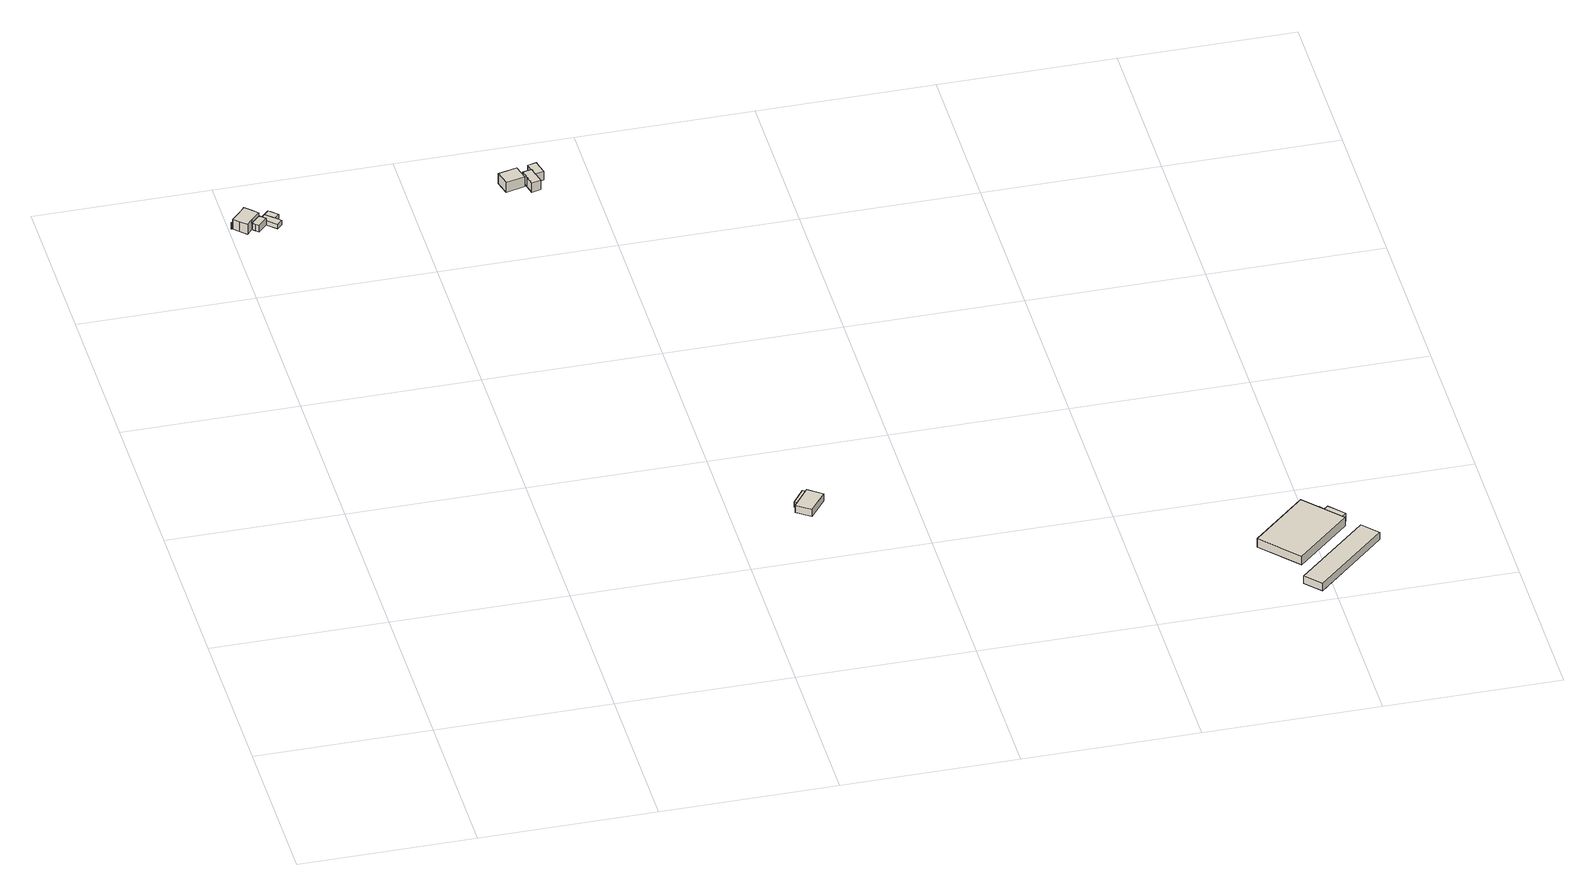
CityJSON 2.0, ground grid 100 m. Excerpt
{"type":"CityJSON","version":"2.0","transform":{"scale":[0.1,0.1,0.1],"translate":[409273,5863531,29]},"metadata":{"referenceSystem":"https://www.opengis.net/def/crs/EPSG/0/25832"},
"CityObjects":{
"building1":{"type":"Building","attributes":{"Gemeindeschluessel":"03454033","AbsoluteHoehe":"31.913","MittlereTraufHoehe":"37.11","Firsthoehe":"40.496","function":"31001_1000","roofType":"3100","measuredHeight":8.58},"address":[{"country":"Germany","locality":"Lorup","thoroughfareNumber":"6","thoroughfareName":"Tannenweg"}],"children":["building1-1","building1-2","building1-3"],"geometry":[{"type":"MultiSurface","lod":"1","boundaries":[[[0,1,2,3,4,5,6,7,8]],[[9,10,11,12,13,14,15,16,17]],[[9,17,8,7]],[[10,9,7,6]],[[5,18,19,6]],[[12,11,5,4]],[[3,20,21,4]],[[2,22,20,3]],[[1,23,22,2]],[[0,24,25,1]],[[17,16,0,8]],[[18,11,10,19]],[[20,13,12,21]],[[22,14,13,20]],[[15,14,22,23]],[[24,16,15,25]]]}]},
"building1-1":{"type":"BuildingPart","attributes":{"AbsoluteHoehe":"31.913","MittlereTraufHoehe":"36.142","Firsthoehe":"36.142","roofType":"1000","measuredHeight":4.23},"parents":["building1"],"geometry":[{"type":"MultiSurface","lod":"1","boundaries":[[[20,23,26,27,28,29,30,31,21]],[[32,33,34,35,36,37,15,13,12]],[[32,12,21,31]],[[33,32,31,30]],[[34,33,30,29]],[[35,34,29,28]],[[36,35,28,27]],[[37,36,27,26]],[[15,37,26,23]],[[20,13,14,22]],[[22,14,15,23]],[[12,13,20,21]]]}]},
"building1-2":{"type":"BuildingPart","attributes":{"AbsoluteHoehe":"31.913","MittlereTraufHoehe":"36.078","Firsthoehe":"36.848","roofType":"3100","measuredHeight":4.93},"parents":["building1"],"geometry":[{"type":"MultiSurface","lod":"1","boundaries":[[[24,38,39,40,41,42,25]],[[37,43,44,45,46,16,15]],[[42,26,23,25]],[[43,37,42,41]],[[44,43,41,40]],[[45,44,40,39]],[[46,45,39,38]],[[16,46,38,24]],[[26,37,15,23]],[[15,16,24,25]]]}]},
"building1-3":{"type":"BuildingPart","attributes":{"BezugspunktDach":"4000","AbsoluteHoehe":"31.913","MittlereTraufHoehe":"36.142","Firsthoehe":"36.142","measuredHeight":4.23},"parents":["building1"],"geometry":[{"type":"MultiSurface","lod":"1","boundaries":[[[19,18,47,48]],[[49,11,10,50]],[[49,50,48,47]],[[11,49,47,18]],[[50,10,19,48]],[[10,11,18,19]]]}]},
"building2":{"type":"Building","attributes":{"Gemeindeschluessel":"03454033","AbsoluteHoehe":"31.832","MittlereTraufHoehe":"34.892","Firsthoehe":"34.892","function":"31001_2000","roofType":"1000","measuredHeight":3.06},"address":[{"country":"Germany","locality":"Lorup"}],"geometry":[{"type":"MultiSurface","lod":"1","boundaries":[[[51,52,53,54,55,56,57]],[[58,59,60,61,62,63,64]],[[58,64,57,56]],[[59,58,56,55]],[[60,59,55,54]],[[61,60,54,53]],[[62,61,53,52]],[[63,62,52,51]],[[64,63,51,57]]]}]},
"building3":{"type":"Building","attributes":{"Gemeindeschluessel":"03454033","AbsoluteHoehe":"32.245","MittlereTraufHoehe":"34.94","Firsthoehe":"34.94","function":"31001_2000","roofType":"1000","measuredHeight":2.7},"address":[{"country":"Germany","locality":"Lorup"}],"geometry":[{"type":"MultiSurface","lod":"1","boundaries":[[[56,55,65,66,67]],[[68,69,70,71,72]],[[68,72,67,66]],[[69,68,66,65]],[[70,69,65,55]],[[71,70,55,56]],[[72,71,56,67]]]}]},
"building4":{"type":"Building","attributes":{"Gemeindeschluessel":"03454033","AbsoluteHoehe":"29.681","MittlereTraufHoehe":"33.635","Firsthoehe":"35.288","function":"31001_2000","roofType":"3100","measuredHeight":5.61},"address":[{"country":"Germany","locality":"Lorup"}],"children":["building4-1"],"geometry":[{"type":"MultiSurface","lod":"1","boundaries":[[[73,74,75,76]],[[77,78,79,80]],[[77,80,76,75]],[[78,77,75,74]],[[73,81,82,83,78,74]],[[80,79,73,76]],[[81,79,83,82]]]}]},
"building4-1":{"type":"BuildingPart","attributes":{"AbsoluteHoehe":"29.681","MittlereTraufHoehe":"33.06","Firsthoehe":"33.47","roofType":"2100","measuredHeight":3.79},"parents":["building4"],"geometry":[{"type":"MultiSurface","lod":"1","boundaries":[[[81,84,85,82]],[[86,87,79,83]],[[86,83,82,85]],[[87,86,85,84]],[[79,87,84,81]],[[82,83,79,81]]]}]},
"building5":{"type":"Building","attributes":{"Gemeindeschluessel":"03454033","AbsoluteHoehe":"31.55","MittlereTraufHoehe":"36.177","Firsthoehe":"39.939","function":"31001_1000","roofType":"3100","measuredHeight":8.39},"address":[{"country":"Germany","locality":"Lorup","thoroughfareNumber":"21","thoroughfareName":"Birkenweg"}],"geometry":[{"type":"MultiSurface","lod":"1","boundaries":[[[88,89,90,91]],[[92,93,94,95]],[[92,95,91,90]],[[93,92,90,89]],[[94,93,89,88]],[[95,94,88,91]]]}]},
"building6":{"type":"Building","attributes":{"Gemeindeschluessel":"03454033","AbsoluteHoehe":"31.604","MittlereTraufHoehe":"37.425","Firsthoehe":"40.098","function":"31001_2000","roofType":"3100","measuredHeight":8.49},"address":[{"country":"Germany","locality":"Lorup"}],"geometry":[{"type":"MultiSurface","lod":"1","boundaries":[[[96,97,98,99,100,101,102]],[[103,104,105,106,107,108,109]],[[103,109,102,101]],[[104,103,101,100]],[[105,104,100,99]],[[106,105,99,98]],[[107,106,98,97]],[[108,107,97,96]],[[109,108,96,102]]]}]},
"building7":{"type":"Building","attributes":{"Gemeindeschluessel":"03454033","AbsoluteHoehe":"32.28","MittlereTraufHoehe":"37.543","Firsthoehe":"40.098","function":"31001_2000","roofType":"3100","measuredHeight":7.82},"address":[{"country":"Germany","locality":"Lorup"}],"geometry":[{"type":"MultiSurface","lod":"1","boundaries":[[[110,111,112,113,114,99,115,98]],[[116,117,118,119,120,121,122,123]],[[116,123,98,115]],[[117,116,115,99]],[[118,117,99,114]],[[119,118,114,113]],[[120,119,113,112]],[[121,120,112,111]],[[122,121,111,110]],[[123,122,110,98]]]}]},
"building8":{"type":"Building","attributes":{"Gemeindeschluessel":"03454033","AbsoluteHoehe":"35.88","MittlereTraufHoehe":"39.765","Firsthoehe":"43.345","function":"31001_2720","roofType":"3100","measuredHeight":7.47},"address":[{"country":"Germany","locality":"Lorup"}],"geometry":[{"type":"MultiSurface","lod":"1","boundaries":[[[124,125,126,127]],[[128,129,130,131]],[[128,131,127,126]],[[129,128,126,125]],[[130,129,125,124]],[[131,130,124,127]]]}]},
"building9":{"type":"Building","attributes":{"Gemeindeschluessel":"03454033","AbsoluteHoehe":"35.973","MittlereTraufHoehe":"39.474","Firsthoehe":"42.056","function":"31001_2000","roofType":"3100","measuredHeight":6.08},"address":[{"country":"Germany","locality":"Lorup"}],"geometry":[{"type":"MultiSurface","lod":"1","boundaries":[[[132,133,134,135]],[[136,137,138,139]],[[136,139,135,134]],[[137,136,134,133]],[[138,137,133,132]],[[139,138,132,135]]]}]},
"building10":{"type":"Building","attributes":{"Gemeindeschluessel":"03454033","AbsoluteHoehe":"36.203","MittlereTraufHoehe":"41.632","Firsthoehe":"43.128","function":"51003_1201","roofType":"2100","measuredHeight":6.92},"address":[{"country":"Germany","locality":"Lorup"}],"children":["building10-1"],"geometry":[{"type":"MultiSurface","lod":"1","boundaries":[[[140,141,142,143]],[[144,145,146,147]],[[144,147,143,142]],[[145,144,142,141]],[[146,145,141,140]],[[143,147,148,149,150,140]],[[149,148,146,150]]]}]},
"building10-1":{"type":"BuildingPart","attributes":{"BezugspunktDach":"4000","AbsoluteHoehe":"36.203","MittlereTraufHoehe":"39.703","Firsthoehe":"39.703","measuredHeight":3.5},"parents":["building10"],"geometry":[{"type":"MultiSurface","lod":"1","boundaries":[[[150,149,151,152]],[[153,148,146,154]],[[153,154,152,151]],[[148,153,151,149]],[[154,146,150,152]],[[146,148,149,150]]]}]}
},
"vertices":[
[115,4577,93],[166,4631,93],[133,4663,93],[100,4695,93],[74,4667,93],[16,4605,93],[15,4604,93],[48,4573,93],[82,4541,93],[48,4573,29],[15,4604,29],[16,4605,29],[74,4667,29],[100,4695,29],[133,4663,29],[166,4631,29],[115,4577,29],[82,4541,29],[16,4605,71],[15,4604,71],[100,4695,71],[74,4667,71],[133,4663,71],[166,4631,71],[115,4577,72],[166,4631,72],
[174,4623,71],[177,4625,71],[94,4703,71],[93,4701,71],[94,4700,71],[68,4672,71],[68,4672,29],[94,4700,29],[93,4701,29],[94,4703,29],[177,4625,29],[174,4623,29],
[132,4561,72],[149,4545,72],[200,4599,72],[183,4615,72],[174,4623,72],[183,4615,29],[200,4599,29],[149,4545,29],[132,4561,29],
[9,4612,71],[8,4610,71],[9,4612,29],[8,4610,29],
[174,4623,59],[200,4599,59],[252,4550,59],[280,4581,59],[251,4608,59],[202,4652,59],[177,4625,59],[202,4652,28],[251,4608,28],[280,4581,28],[252,4550,28],[200,4599,28],[174,4623,28],[177,4625,28],
[277,4636,59],[239,4671,59],[229,4680,59],[239,4671,32],[277,4636,32],[251,4608,32],[202,4652,32],[229,4680,32],
[2444,1565,55],[2352,1442,55],[2431,1383,55],[2523,1506,55],[2431,1383,7],[2352,1442,7],[2444,1565,7],[2523,1506,7],[2444,1565,41],[2376,1474,41],[2376,1474,7],
[2424,1580,41],[2357,1489,41],[2357,1489,7],[2424,1580,7],
[1608,4697,91],[1498,4670,91],[1520,4581,91],[1630,4608,91],[1520,4581,26],[1498,4670,26],[1608,4697,26],[1630,4608,26],
[1708,4561,88],[1695,4615,88],[1693,4623,88],[1682,4668,88],[1630,4656,88],[1642,4602,88],[1655,4549,88],[1642,4602,26],[1630,4656,26],[1682,4668,26],[1693,4623,26],[1695,4615,26],[1708,4561,26],[1655,4549,26],
[1742,4634,88],[1731,4678,88],[1721,4722,88],[1672,4710,88],[1682,4669,88],[1683,4666,88],[1683,4666,33],[1682,4668,33],[1682,4669,33],[1672,4710,33],[1721,4722,33],[1731,4678,33],[1742,4634,33],[1693,4623,33],
[4976,754,126],[4667,469,126],[4861,258,126],[5170,542,126],[4861,258,69],[4667,469,69],[4976,754,69],[5170,542,69],
[5238,468,118],[4830,93,118],[4913,3,118],[5321,378,118],[4913,3,70],[4830,93,70],[5238,468,70],[5321,378,70],
[5079,641,126],[5158,556,126],[5182,578,126],[5103,663,126],[5182,578,72],[5158,556,72],[5079,641,72],[5103,663,72],[5097,657,72],[5097,657,107],[5079,641,107],
[5064,694,107],[5046,677,107],[5064,694,72],[5046,677,72]
]}
